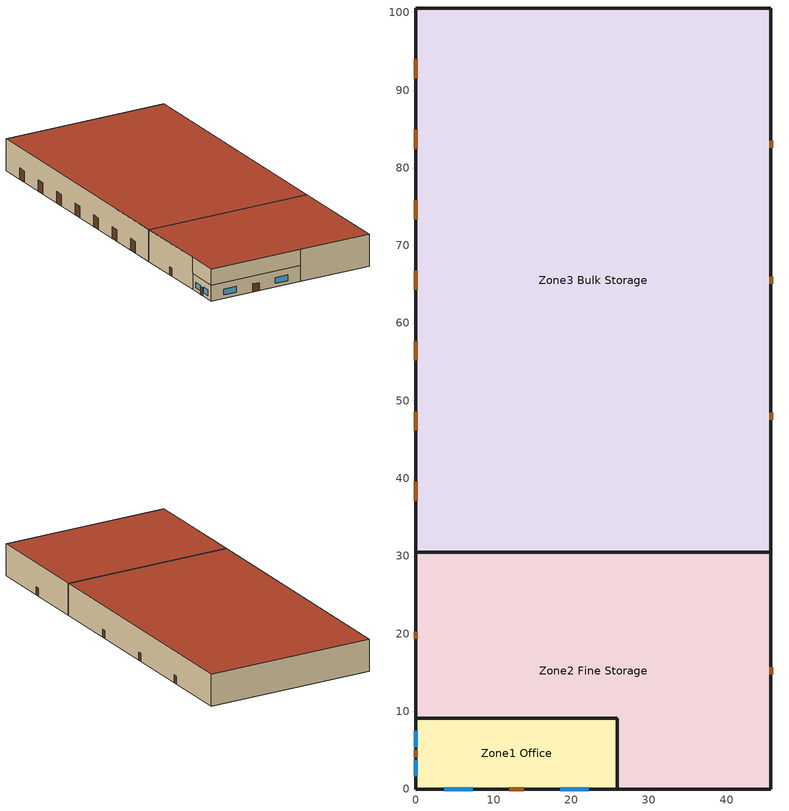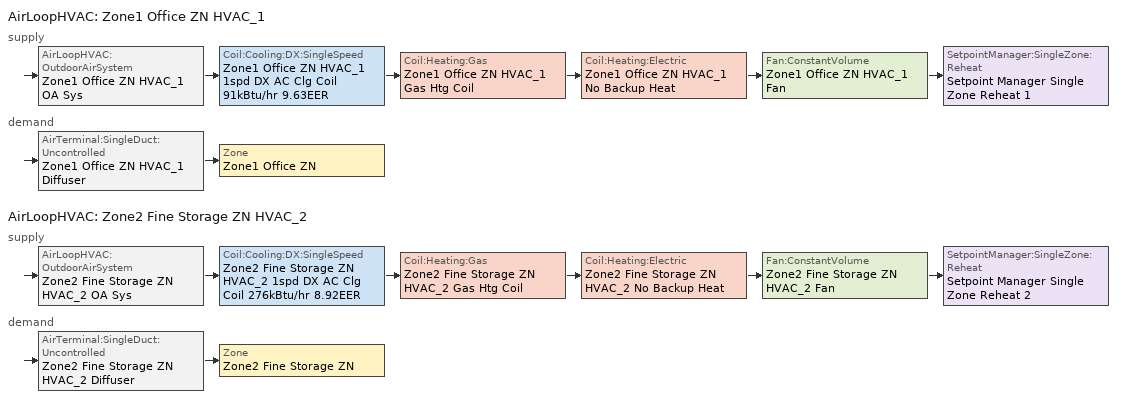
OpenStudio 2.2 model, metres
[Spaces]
Zone2 Fine Storage
 floor to Zone1 Office: 25.91,9.14 25.91,0 0,0 0,9.14 z4.27
 floor ground: 45.72,30.48 45.72,0 25.91,0 25.91,9.14 0,9.14 0,30.48 z0
 wall outside: 25.91,0 45.72,0 45.72,30.48 0,30.48 0,9.14 z0:8.53; 0,9.14 0,0 25.91,0 z4.27:8.53
 door: 0,20.27 0,19.35 / 45.72,14.78 45.72,15.7 z0:2.13
 roof outside: 45.72,0 45.72,30.48 0,30.48 0,0 z8.53
Zone3 Bulk Storage
 floor ground: 45.72,100.58 45.72,30.48 0,30.48 0,100.58 z0
 wall outside: 45.72,30.48 45.72,100.58 0,100.58 0,30.48 z0:8.53
 door: 0,84.88 0,82.44 / 0,93.95 0,91.51 / 0,66.75 0,64.31 / 0,48.61 0,46.17 / 0,57.68 0,55.24 / 0,39.55 0,37.11 / 0,75.82 0,73.38 z0:3.05; 45.72,65.07 45.72,65.99 / 45.72,47.55 45.72,48.46 / 45.72,82.6 45.72,83.51 z0:2.13
 roof outside: 45.72,30.48 45.72,100.58 0,100.58 0,30.48 z8.53
Zone1 Office
 floor ground: 25.91,9.14 25.91,0 0,0 0,9.14 z0
 wall outside: 0,9.14 0,0 25.91,0 25.91,9.14 0,9.14 z0:4.27
 window: 18.59,0 22.25,0 / 0,3.76 0,1.62 / 0,7.52 0,5.39 / 3.66,0 7.31,0 z0.91:2.44
 door: 0,5.03 0,4.11 / 12.04,0 13.87,0 z0:2.13
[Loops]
AirLoopHVAC 'Zone1 Office ZN HVAC_1'
 supply: AirLoopHVAC:OutdoorAirSystem 'Zone1 Office ZN HVAC_1 OA Sys' > Coil:Cooling:DX:SingleSpeed 'Zone1 Office ZN HVAC_1 1spd DX AC Clg Coil 91kBtu/hr 9.63EER' > Coil:Heating:Gas 'Zone1 Office ZN HVAC_1 Gas Htg Coil' > Coil:Heating:Electric 'Zone1 Office ZN HVAC_1 No Backup Heat' > Fan:ConstantVolume 'Zone1 Office ZN HVAC_1 Fan' > SetpointManager:SingleZone:Reheat 'Setpoint Manager Single Zone Reheat 1'
 demand: AirTerminal:SingleDuct:Uncontrolled 'Zone1 Office ZN HVAC_1 Diffuser' > Zone 'Zone1 Office ZN'
AirLoopHVAC 'Zone2 Fine Storage ZN HVAC_2'
 supply: AirLoopHVAC:OutdoorAirSystem 'Zone2 Fine Storage ZN HVAC_2 OA Sys' > Coil:Cooling:DX:SingleSpeed 'Zone2 Fine Storage ZN HVAC_2 1spd DX AC Clg Coil 276kBtu/hr 8.92EER' > Coil:Heating:Gas 'Zone2 Fine Storage ZN HVAC_2 Gas Htg Coil' > Coil:Heating:Electric 'Zone2 Fine Storage ZN HVAC_2 No Backup Heat' > Fan:ConstantVolume 'Zone2 Fine Storage ZN HVAC_2 Fan' > SetpointManager:SingleZone:Reheat 'Setpoint Manager Single Zone Reheat 2'
 demand: AirTerminal:SingleDuct:Uncontrolled 'Zone2 Fine Storage ZN HVAC_2 Diffuser' > Zone 'Zone2 Fine Storage ZN'
[Site]
Miami Intl Ap_FL_USA: Latitude {deg}=25.82; Longitude {deg}=-80.3; Time Zone {hr}=-5; Elevation {m}=11; Terrain=City
[Building]
-Warehouse-ASHRAE 169-2006-1A created: 2017-11-09 21:39:29 +0000: North Axis {deg}=0; Default Construction Set=DOE Ref Pre-1980 - Warehouse - ASHRAE 169-2006-1A; Standards Number of Stories=1; Standards Number of Above Ground Stories=0; Standards Building Type=Warehouse
[ClimateZones]
Climate Zone Institution Name 1=ASHRAE; Climate Zone Document Name 1=ANSI/ASHRAE Standard 169; Climate Zone Document Year 1=2006; Climate Zone Value 1=1A; Climate Zone Institution Name 2=CEC; Climate Zone Document Name 2=California Climate Zone Descriptions; Climate Zone Document Year 2=1995
[Site:WaterMainsTemperature]
Calculation Method=Correlation; Annual Average Outdoor Air Temperature {C}=24.4917; Maximum Difference In Monthly Average Outdoor Air Temperatures {deltaC}=8.7
[SizingPeriod:DesignDay] Barometric Pressure {Pa}=101193; Sky Clearness=0; Rain Indicator=0; Snow Indicator=0; Day of Month=21; Daylight Saving Time Indicator=0; Humidity Indicating Type=Wetbulb; Dry-Bulb Temperature Range Modifier Type=DefaultMultipliers
Name | Maximum Dry-Bulb Temperature {C} | Daily Dry-Bulb Temperature Range {deltaC} | Humidity Indicating Conditions at Maximum Dry-Bulb | Wind Speed {m/s} | Wind Direction {deg} | Month | Day Type | Solar Model Indicator | ASHRAE Taub | ASHRAE Taud
Miami Intl Ap Ann Htg 99.6% Condns DB | 8.7 | 0 | 8.7 | 3.8 | 340 | 1 | WinterDesignDay | ASHRAEClearSky
Miami Intl Ap Ann Clg .4% Condns DB=>MWB | 33.2 | 6.7 | 25.3 | 4.5 | 140 | 7 | SummerDesignDay | ASHRAETau | 0.528 | 1.905
[Site:GroundTemperature:BuildingSurface]
10.7, 10.54, 11.61, 13.26, 16.58, 19.47, 22.27, 24.29, 21.8, 17.54, 14.44, 11.6
[Material:NoMass] Thermal Absorptance=0.9; Solar Absorptance=0.7
Name | Roughness | Thermal Resistance {m2-K/W} | Visible Absorptance
CP02 CARPET PAD | VeryRough | 0.21648 | 0.8
Typical Insulation R-3.05; Typical Insulation R-3.05 1; Typical Insulation R-3.05 2; Typical Insulation R-3.05 3 | Smooth | 0.536594 | 0.7
Typical Carpet Pad | Smooth | 0.21648 | 0.8
Typical Insulation R-8.88; Typical Insulation R-8.88 1; Typical Insulation R-8.88 2; Typical Insulation R-8.88 3 | Smooth | 1.56434 | 0.7
[Material]
Name | Roughness | Thickness {m} | Conductivity {W/m-K} | Density {kg/m3} | Specific Heat {J/kg-K} | Thermal Absorptance | Solar Absorptance | Visible Absorptance
100mm Normalweight concrete floor | MediumSmooth | 0.1016 | 2.31 | 2322 | 832
G01 13mm gypsum board | Smooth | 0.0127 | 0.16 | 800 | 1090 | 0.9 | 0.7 | 0.5
4 in. Normalweight Concrete Floor | MediumRough | 0.1016 | 2.31 | 2322 | 832 | 0.9 | 0.7 | 0.7
Metal Siding | Smooth | 0.0015 | 44.96 | 7688.86 | 410 | 0.9 | 0.7 | 0.7
1/2IN Gypsum | Smooth | 0.0127 | 0.16 | 784.9 | 830 | 0.9 | 0.4 | 0.4
Roof Membrane | VeryRough | 0.0095 | 0.16 | 1121.29 | 1460 | 0.9 | 0.7 | 0.7
Metal Roof Surface; F08 Metal surface | Smooth | 0.0008 | 45.28 | 7824 | 500 | 0.9 | 0.7 | 0.7
6 in. Normalweight Concrete Floor | MediumRough | 0.1524 | 2.31 | 2322 | 832 | 0.9 | 0.7 | 0.7
8 in. Concrete Block Basement Wall | MediumRough | 0.2032 | 1.326 | 1842 | 912 | 0.9 | 0.7 | 0.7
G05 25mm wood | MediumSmooth | 0.0254 | 0.15 | 608 | 1630 | 0.9 | 0.5 | 0.5
Std Wood 6inch | MediumSmooth | 0.15 | 0.12 | 540 | 1210 | 0.9 | 0.7 | 0.7
[Construction]
Typical Insulated Exterior Mass Floor: 4 in. Normalweight Concrete Floor, Typical Carpet Pad
Typical Insulated Metal Building Wall R-4.35: Metal Siding, Typical Insulation R-3.05, 1/2IN Gypsum
Typical IEAD Roof R-10.0: Roof Membrane, Typical Insulation R-8.88, Metal Roof Surface
Typical Interior Floor: 100mm Normalweight concrete floor, CP02 CARPET PAD
Typical Interior Wall: G01 13mm gypsum board, G01 13mm gypsum board
Typical Interior Ceiling: CP02 CARPET PAD, 100mm Normalweight concrete floor
ext-slab: 6 in. Normalweight Concrete Floor
Typical Insulated Basement Mass Wall: 8 in. Concrete Block Basement Wall
U 1.22 SHGC 0.54 Simple Glazing Window: U 1.22 SHGC 0.54 Simple Glazing
Typical Insulated Metal Door: F08 Metal surface, Typical Insulation R-3.05 1
Typical Overhead Door: Typical Insulation R-3.05 1
Typical Interior Window: Clear 3mm
Typical Interior Door; Typical Interior Partition: G05 25mm wood
Typical Insulated Metal Building Wall R-4.35 1: Metal Siding, Typical Insulation R-3.05 1, 1/2IN Gypsum
Typical IEAD Roof R-10.0 1: Roof Membrane, Typical Insulation R-8.88 1, Metal Roof Surface
Typical Insulated Metal Building Wall R-4.35 2: Metal Siding, Typical Insulation R-3.05 2, 1/2IN Gypsum
Typical IEAD Roof R-10.0 2: Roof Membrane, Typical Insulation R-8.88 2, Metal Roof Surface
Typical Insulated Metal Building Wall R-4.35 3: Metal Siding, Typical Insulation R-3.05 3, 1/2IN Gypsum
Typical IEAD Roof R-10.0 3: Roof Membrane, Typical Insulation R-8.88 3, Metal Roof Surface
InteriorFurnishings: Std Wood 6inch
[DefaultConstructionSet] Interior Partition Construction=Typical Interior Partition
Name | Default Exterior Surface Constructions | Default Interior Surface Constructions | Default Ground Contact Surface Constructions | Default Exterior SubSurface Constructions | Default Interior SubSurface Constructions
DOE Ref Pre-1980 - Warehouse - ASHRAE 169-2006-1A | Default Surface Constructions 1 | Default Surface Constructions 2 | Default Surface Constructions 3 | Default Sub Surface Constructions 1 | Default Sub Surface Constructions 2
DOE Ref Pre-1980 - Warehouse - Bulk - ASHRAE 169-2006-1A | Default Surface Constructions 4 | Default Surface Constructions 5 | Default Surface Constructions 6 | Default Sub Surface Constructions 3 | Default Sub Surface Constructions 4
DOE Ref Pre-1980 - Warehouse - Fine - ASHRAE 169-2006-1A | Default Surface Constructions 7 | Default Surface Constructions 8 | Default Surface Constructions 9 | Default Sub Surface Constructions 5 | Default Sub Surface Constructions 6
DOE Ref Pre-1980 - Warehouse - Office - ASHRAE 169-2006-1A | Default Surface Constructions 10 | Default Surface Constructions 11 | Default Surface Constructions 12 | Default Sub Surface Constructions 7 | Default Sub Surface Constructions 8
[DefaultSurfaceConstructions]
Name | Floor Construction | Wall Construction | Roof Ceiling Construction
Default Surface Constructions 1 | Typical Insulated Exterior Mass Floor | Typical Insulated Metal Building Wall R-4.35 | Typical IEAD Roof R-10.0
Default Surface Constructions 2; Default Surface Constructions 5; Default Surface Constructions 8; Default Surface Constructions 11 | Typical Interior Floor | Typical Interior Wall | Typical Interior Ceiling
Default Surface Constructions 3; Default Surface Constructions 6; Default Surface Constructions 9; Default Surface Constructions 12 | ext-slab | Typical Insulated Basement Mass Wall
Default Surface Constructions 4 | Typical Insulated Exterior Mass Floor | Typical Insulated Metal Building Wall R-4.35 1 | Typical IEAD Roof R-10.0 1
Default Surface Constructions 7 | Typical Insulated Exterior Mass Floor | Typical Insulated Metal Building Wall R-4.35 2 | Typical IEAD Roof R-10.0 2
Default Surface Constructions 10 | Typical Insulated Exterior Mass Floor | Typical Insulated Metal Building Wall R-4.35 3 | Typical IEAD Roof R-10.0 3
[DefaultSubSurfaceConstructions]
Name | Fixed Window Construction | Operable Window Construction | Door Construction | Overhead Door Construction | Tubular Daylight Dome Construction | Tubular Daylight Diffuser Construction
Default Sub Surface Constructions 1; Default Sub Surface Constructions 3; Default Sub Surface Constructions 5; Default Sub Surface Constructions 7 | U 1.22 SHGC 0.54 Simple Glazing Window | U 1.22 SHGC 0.54 Simple Glazing Window | Typical Insulated Metal Door | Typical Overhead Door | Typical Interior Window | Typical Interior Window
Default Sub Surface Constructions 2; Default Sub Surface Constructions 4; Default Sub Surface Constructions 6; Default Sub Surface Constructions 8 | Typical Interior Window | Typical Interior Window | Typical Interior Door
[WindowMaterial:SimpleGlazingSystem]
U 1.22 SHGC 0.54 Simple Glazing: U-Factor {W/m2-K}=6.92748; Solar Heat Gain Coefficient=0.54; Visible Transmittance=0.38
[WindowMaterial:Glazing]
Clear 3mm: Optical Data Type=SpectralAverage; Thickness {m}=0.003; Solar Transmittance at Normal Incidence=0.837; Front Side Solar Reflectance at Normal Incidence=0.075; Back Side Solar Reflectance at Normal Incidence=0.075; Visible Transmittance at Normal Incidence=0.898; Front Side Visible Reflectance at Normal Incidence=0.081; Back Side Visible Reflectance at Normal Incidence=0.081; Infrared Transmittance at Normal Incidence=0; Front Side Infrared Hemispherical Emissivity=0.84; Back Side Infrared Hemispherical Emissivity=0.84; Conductivity {W/m-K}=0.9; Dirt Correction Factor for Solar and Visible Transmittance=1; Solar Diffusing=No
[Space] Building Story=Building Story 1; Part of Total Floor Area=Yes
Name | Space Type | Thermal Zone
Zone2 Fine Storage | Warehouse Fine | Zone2 Fine Storage ZN
Zone1 Office | Warehouse Office | Zone1 Office ZN
Zone3 Bulk Storage | Warehouse Bulk | Zone3 Bulk Storage ZN
[BuildingStory]
Building Story 1: Nominal Z Coordinate {m}=0
[SpaceType] Standards Building Type=Warehouse
Name | Default Construction Set | Default Schedule Set | Design Specification Outdoor Air Object | Standards Space Type
Warehouse Bulk | DOE Ref Pre-1980 - Warehouse - Bulk - ASHRAE 169-2006-1A | Warehouse Bulk Schedule Set | Warehouse Bulk Ventilation | Bulk
Warehouse Fine | DOE Ref Pre-1980 - Warehouse - Fine - ASHRAE 169-2006-1A | Warehouse Fine Schedule Set | Warehouse Fine Ventilation | Fine
Warehouse Office | DOE Ref Pre-1980 - Warehouse - Office - ASHRAE 169-2006-1A | Warehouse Office Schedule Set | Warehouse Office Ventilation | Office
[Lights:Definition] Design Level Calculation Method=Watts/Area; Fraction Radiant=0.5; Fraction Visible=0.2
Name | Watts per Space Floor Area {W/m2}
Warehouse Bulk Lights Definition | 3.34
Warehouse Fine Lights Definition | 11.64
Warehouse Office Lights Definition | 21.69
[Lights]
Name | Lights Definition | Space or SpaceType
Warehouse Bulk Lights | Warehouse Bulk Lights Definition | Warehouse Bulk
Warehouse Fine Lights | Warehouse Fine Lights Definition | Warehouse Fine
Warehouse Office Lights | Warehouse Office Lights Definition | Warehouse Office
[ElectricEquipment:Definition] Design Level Calculation Method=Watts/Area; Fraction Radiant=0.5
Name | Watts per Space Floor Area {W/m2}
Warehouse Bulk Elec Equip Definition | 2.56
Warehouse Office Elec Equip Definition | 8.07
[ElectricEquipment]
Name | Electric Equipment Definition | Space or SpaceType
Warehouse Bulk Elec Equip | Warehouse Bulk Elec Equip Definition | Warehouse Bulk
Warehouse Office Elec Equip | Warehouse Office Elec Equip Definition | Warehouse Office
[DesignSpecification:OutdoorAir] Outdoor Air Method=Sum
Name | Outdoor Air Flow per Floor Area {m3/s-m2} | Outdoor Air Flow per Person {m3/s-person} | Outdoor Air Flow Rate {m3/s} | Outdoor Air Flow Air Changes per Hour {1/hr}
Warehouse Bulk Ventilation | 0.000254
Warehouse Fine Ventilation | 0.000254 | 0 | 0 | 0
Warehouse Office Ventilation | 0.000199136 | 0 | 0 | 0
[SpaceInfiltration:DesignFlowRate] Design Flow Rate Calculation Method=Flow/ExteriorArea; Flow per Exterior Surface Area {m3/s-m2}=0.00113386; Constant Term Coefficient=1; Temperature Term Coefficient=0; Velocity Term Coefficient=0; Velocity Squared Term Coefficient=0
Name | Space or SpaceType
Warehouse Bulk Infiltration | Warehouse Bulk
Warehouse Fine Infiltration | Warehouse Fine
Warehouse Office Infiltration | Warehouse Office
[DefaultScheduleSet] Number of People Schedule=Warehouse Bldg Occ; People Activity Level Schedule=Warehouse Activity; Lighting Schedule=Warehouse Bldg Light; Electric Equipment Schedule=Warehouse Bldg Equip; Infiltration Schedule=Always On
Warehouse Bulk Schedule Set; Warehouse Fine Schedule Set; Warehouse Office Schedule Set
[ThermostatSetpoint:DualSetpoint]
Name | Heating Setpoint Temperature Schedule | Cooling Setpoint Temperature Schedule
Warehouse Office Thermostat 1 | Warehouse HtgSetp | Warehouse Cooling Setpoint
Warehouse Fine Thermostat 1 | Warehouse HtgSetp FineStorage | Warehouse ClgSetp FineStorage
Warehouse Bulk Thermostat 1 | Warehouse HtgSetp BulkStorage | Warehouse ClgSetp BulkStorage
[People:Definition]
Warehouse Office People Definition: Number of People Calculation Method=People/Area; People per Space Floor Area {person/m2}=0.0210973; Fraction Radiant=0.3
[People]
Warehouse Office People: People Definition=Warehouse Office People Definition; Space or SpaceType=Warehouse Office; Work Efficiency Schedule=Work Efficiency Schedule; Clothing Insulation Schedule=Clothing Schedule; Air Velocity Schedule=Air Velocity Schedule
[InternalMass:Definition]
Internal Mass Definition 1: Construction=InteriorFurnishings; Design Level Calculation Method=SurfaceArea/Area; Surface Area per Space Floor Area=2
[InternalMass] Internal Mass Definition=Internal Mass Definition 1
Name | Space or SpaceType
Zone1 Office Mass | Zone1 Office
Zone2 Fine Storage Mass | Zone2 Fine Storage
Zone3 Bulk Storage Mass; Zone3 Bulk Storage Mass 1 | Zone3 Bulk Storage
[ThermalZone] Use Ideal Air Loads=No
Name | Thermostat
Zone1 Office ZN | Warehouse Office Thermostat 1
Zone2 Fine Storage ZN | Warehouse Fine Thermostat 1
Zone3 Bulk Storage ZN | Warehouse Bulk Thermostat 1
[Sizing:Zone] Zone Cooling Design Supply Air Temperature Input Method=SupplyAirTemperature; Zone Cooling Design Supply Air Temperature Difference {deltaC}=11.11; Zone Heating Design Supply Air Temperature Input Method=SupplyAirTemperature; Zone Heating Design Supply Air Temperature Difference {deltaC}=11.11; Zone Heating Design Supply Air Humidity Ratio {kg-H2O/kg-air}=0.008; Cooling Design Air Flow Method=DesignDay; Heating Design Air Flow Method=DesignDay; Account for Dedicated Outdoor Air System=No; Dedicated Outdoor Air System Control Strategy=NeutralSupplyAir; Dedicated Outdoor Air Low Setpoint Temperature for Design {C}=autosize; Dedicated Outdoor Air High Setpoint Temperature for Design {C}=autosize
Name | Zone Cooling Design Supply Air Temperature {C} | Zone Heating Design Supply Air Temperature {C} | Zone Cooling Design Supply Air Humidity Ratio {kg-H2O/kg-air}
Zone1 Office ZN; Zone2 Fine Storage ZN | 12.8 | 40 | 0.0085
Zone3 Bulk Storage ZN | 14 | 50 | 0.008
[Zone equipment]
Zone1 Office ZN: Zone1 Office ZN HVAC_1 Diffuser
Zone2 Fine Storage ZN: Zone2 Fine Storage ZN HVAC_2 Diffuser
Zone3 Bulk Storage ZN: Zone3 Bulk Storage ZN UnitHeater, Zone3 Bulk Storage ZN Ventilation
[AirLoopHVAC] Availability Schedule=Warehouse FanSched; Design Supply Air Flow Rate {m3/s}=AutoSize
Name | Availability Manager
Zone1 Office ZN HVAC_1 | Availability Manager Night Cycle 1
Zone2 Fine Storage ZN HVAC_2 | Availability Manager Night Cycle 2
[Sizing:System] Type of Load to Size On=Sensible; Design Outdoor Air Flow Rate {m3/s}=Autosize; Minimum System Air Flow Ratio=1; Preheat Design Temperature {C}=7; Preheat Design Humidity Ratio {kg-H2O/kg-Air}=0.008; Precool Design Temperature {C}=12.8; Precool Design Humidity Ratio {kg-H2O/kg-Air}=0.008; Central Cooling Design Supply Air Temperature {C}=12.8; Central Heating Design Supply Air Temperature {C}=40; Sizing Option=Coincident; 100% Outdoor Air in Cooling=No; 100% Outdoor Air in Heating=No; Central Cooling Design Supply Air Humidity Ratio {kg-H2O/kg-Air}=0.0085; Central Heating Design Supply Air Humidity Ratio {kg-H2O/kg-Air}=0.008; Cooling Design Air Flow Method=DesignDay; Cooling Design Air Flow Rate {m3/s}=0; Heating Design Air Flow Method=DesignDay; Heating Design Air Flow Rate {m3/s}=0; System Outdoor Air Method=ZoneSum; Zone Maximum Outdoor Air Fraction=1; Cooling Supply Air Flow Rate Per Floor Area {m3/s-m2}=0.00996765; Cooling Fraction of Autosized Cooling Supply Air Flow Rate=1; Cooling Supply Air Flow Rate Per Unit Cooling Capacity {m3/s-W}=3.94755e-05; Heating Supply Air Flow Rate Per Floor Area {m3/s-m2}=0.00996765; Heating Fraction of Autosized Heating Supply Air Flow Rate=1; Heating Fraction of Autosized Cooling Supply Air Flow Rate=1; Heating Supply Air Flow Rate Per Unit Heating Capacity {m3/s-W}=3.15882e-05; Cooling Design Capacity Method=CoolingDesignCapacity; Cooling Design Capacity {W}=autosize; Cooling Design Capacity Per Floor Area {W/m2}=234.7; Fraction of Autosized Cooling Design Capacity=1; Heating Design Capacity Method=HeatingDesignCapacity; Heating Design Capacity {W}=autosize; Heating Design Capacity Per Floor Area {W/m2}=157; Fraction of Autosized Heating Design Capacity=1; Central Cooling Capacity Control Method=OnOff
Zone1 Office ZN HVAC_1; Zone2 Fine Storage ZN HVAC_2
[SetpointManager:SingleZone:Reheat] Minimum Supply Air Temperature {C}=10; Maximum Supply Air Temperature {C}=50
Name | Control Zone
Setpoint Manager Single Zone Reheat 1 | Zone1 Office ZN
Setpoint Manager Single Zone Reheat 2 | Zone2 Fine Storage ZN
[Fan:ConstantVolume] Maximum Flow Rate {m3/s}=AutoSize
Name | Availability Schedule | Fan Efficiency | Pressure Rise {Pa} | Motor Efficiency
Zone1 Office ZN HVAC_1 Fan | Warehouse FanSched | 0.546 | 622.722 | 0.84
Zone2 Fine Storage ZN HVAC_2 Fan | Warehouse FanSched | 0.56875 | 622.722 | 0.875
Zone3 Bulk Storage ZN UnitHeater Fan | Always On | 0.1595 | 49.8178 | 0.29
[Coil:Heating:Gas] Nominal Capacity {W}=AutoSize; Parasitic Electric Load {W}=0; Parasitic Gas Load {W}=0
Name | Availability Schedule | Gas Burner Efficiency
Zone1 Office ZN HVAC_1 Gas Htg Coil; Zone2 Fine Storage ZN HVAC_2 Gas Htg Coil | Always On Discrete | 0.78
Zone3 Bulk Storage ZN UnitHeater Gas Htg Coil | Always On | 0.8
[Coil:Heating:Electric] Availability Schedule=Always Off Discrete; Nominal Capacity {W}=0
Zone1 Office ZN HVAC_1 No Backup Heat; Zone2 Fine Storage ZN HVAC_2 No Backup Heat
[Coil:Cooling:DX:SingleSpeed] Availability Schedule=Always On Discrete; Rated Total Cooling Capacity {W}=autosize; Rated Sensible Heat Ratio=autosize; Rated Air Flow Rate {m3/s}=autosize; Rated Evaporator Fan Power Per Volume Flow Rate {W/(m3/s)}=773.3; Condenser Type=AirCooled; Evaporative Condenser Effectiveness=0; Evaporative Condenser Air Flow Rate {m3/s}=Autosize; Evaporative Condenser Pump Rated Power Consumption {W}=Autosize; Crankcase Heater Capacity {W}=0; Maximum Outdoor Dry-Bulb Temperature for Crankcase Heater Operation {C}=0; Basin Heater Capacity {W/K}=0; Basin Heater Setpoint Temperature {C}=10
Name | Rated COP {W/W} | Total Cooling Capacity Function of Temperature Curve | Total Cooling Capacity Function of Flow Fraction Curve | Energy Input Ratio Function of Temperature Curve | Energy Input Ratio Function of Flow Fraction Curve | Part Load Fraction Correlation Curve
Zone1 Office ZN HVAC_1 1spd DX AC Clg Coil 91kBtu/hr 9.63EER | 3.32364 | DOE Ref DX Clg Coil Cool-Cap-fT | DOE Ref DX Clg Coil Cool-CAP-fFlow | DOE Ref DX Clg Coil Cool-EIR-fT | DOE Ref DX Clg Coil Cool-EIR-fFlow | DOE Ref DX Clg Coil Cool-PLF-fPLR
Zone2 Fine Storage ZN HVAC_2 1spd DX AC Clg Coil 276kBtu/hr 8.92EER | 3.20779 | DOE Ref DX Clg Coil Cool-Cap-fT 1 | DOE Ref DX Clg Coil Cool-CAP-fFlow 1 | DOE Ref DX Clg Coil Cool-EIR-fT 1 | DOE Ref DX Clg Coil Cool-EIR-fFlow 1 | DOE Ref DX Clg Coil Cool-PLF-fPLR 1
[Controller:OutdoorAir] Minimum Outdoor Air Flow Rate {m3/s}=0; Maximum Outdoor Air Flow Rate {m3/s}=Autosize; Economizer Control Type=NoEconomizer; Economizer Control Action Type=ModulateFlow; Economizer Maximum Limit Dry-Bulb Temperature {C}=28; Economizer Maximum Limit Enthalpy {J/kg}=64000; Economizer Minimum Limit Dry-Bulb Temperature {C}=-100; Lockout Type=LockoutWithCompressor; Minimum Limit Type=FixedMinimum; Minimum Outdoor Air Schedule=Always On Discrete; High Humidity Control=No; Heat Recovery Bypass Control Type=BypassWhenWithinEconomizerLimits
Name | Controller Mechanical Ventilation
Zone1 Office ZN HVAC_1 OA Sys Controller | Controller Mechanical Ventilation 1
Zone2 Fine Storage ZN HVAC_2 OA Sys Controller | Controller Mechanical Ventilation 2
[Controller:MechanicalVentilation] Availability Schedule=Always On Discrete; System Outdoor Air Method=ZoneSum
Controller Mechanical Ventilation 1; Controller Mechanical Ventilation 2
[AirLoopHVAC:OutdoorAirSystem]
Name | Controller
Zone1 Office ZN HVAC_1 OA Sys | Zone1 Office ZN HVAC_1 OA Sys Controller
Zone2 Fine Storage ZN HVAC_2 OA Sys | Zone2 Fine Storage ZN HVAC_2 OA Sys Controller
[AvailabilityManager:NightCycle] Control Type=CycleOnAny; Thermostat Tolerance {deltaC}=1; Cycling Run Time {s}=3600
Availability Manager Night Cycle 1; Availability Manager Night Cycle 2
[AirTerminal:SingleDuct:Uncontrolled] Availability Schedule=Always On Discrete; Maximum Air Flow Rate {m3/s}=AutoSize
Zone1 Office ZN HVAC_1 Diffuser; Zone2 Fine Storage ZN HVAC_2 Diffuser
[ZoneHVAC:UnitHeater]
Zone3 Bulk Storage ZN UnitHeater: Availability Schedule=Always On; Supply Air Fan=Zone3 Bulk Storage ZN UnitHeater Fan; Maximum Supply Air Flow Rate {m3/s}=autosize; Fan Control Type=OnOff; Heating Coil=Zone3 Bulk Storage ZN UnitHeater Gas Htg Coil; Minimum Hot Water Flow Rate {m3/s}=0; Heating Convergence Tolerance=0.001
[ZoneVentilation:DesignFlowRate]
Zone3 Bulk Storage ZN Ventilation: Schedule=Warehouse MinOA_Sched; Design Flow Rate Calculation Method=Flow/Area; Design Flow Rate {m3/s}=0; Flow Rate per Zone Floor Area {m3/s-m2}=0.00025; Flow Rate per Person {m3/s-person}=0; Air Changes per Hour {1/hr}=0; Ventilation Type=Intake; Fan Pressure Rise {Pa}=49.8; Fan Total Efficiency=0.53625; Constant Term Coefficient=1; Temperature Term Coefficient=0; Velocity Term Coefficient=0; Velocity Squared Term Coefficient=0; Minimum Indoor Temperature {C}=7.5; Maximum Indoor Temperature {C}=35; Delta Temperature {deltaC}=-27.5; Minimum Outdoor Temperature {C}=-30; Maximum Outdoor Temperature {C}=50; Maximum Wind Speed {m/s}=6
[Exterior:Lights:Definition]
NonDimming Exterior Lights Def: Design Level {W}=10958
[Exterior:Lights]
NonDimming Exterior Lights Def: Exterior Lights Definition=NonDimming Exterior Lights Def; Schedule=Warehouse Exterior_Lgt_ALWAYS_ON; Control Option=AstronomicalClock
[Schedule:Ruleset]
Name | Default Day Schedule | Summer Design Day Schedule | Winter Design Day Schedule
Warehouse Bldg Occ | Warehouse Bldg Occ Default | Warehouse Bldg Occ Summer Design Day | Warehouse Bldg Occ Winter Design Day
Warehouse Activity | Warehouse Activity Default | Warehouse Activity Summer Design Day | Warehouse Activity Winter Design Day
Warehouse Bldg Light | Warehouse Bldg Light Default | Warehouse Bldg Light Summer Design Day | Warehouse Bldg Light Winter Design Day
Warehouse Bldg Equip | Warehouse Bldg Equip Default | Warehouse Bldg Equip Summer Design Day | Warehouse Bldg Equip Winter Design Day
Always On | Always On Default
Warehouse HtgSetp BulkStorage | Warehouse HtgSetp BulkStorage Default | Warehouse HtgSetp BulkStorage Summer Design Day | Warehouse HtgSetp BulkStorage Winter Design Day
Warehouse ClgSetp BulkStorage | Warehouse ClgSetp BulkStorage Default | Warehouse ClgSetp BulkStorage Summer Design Day | Warehouse ClgSetp BulkStorage Winter Design Day
Warehouse HtgSetp FineStorage | Warehouse HtgSetp FineStorage Default | Warehouse HtgSetp FineStorage Summer Design Day | Warehouse HtgSetp FineStorage Winter Design Day
Warehouse ClgSetp FineStorage | Warehouse ClgSetp FineStorage Default | Warehouse ClgSetp FineStorage Summer Design Day | Warehouse ClgSetp FineStorage Winter Design Day
Clothing Schedule | Clothing Schedule Default Winter Clothes
Air Velocity Schedule | Air Velocity Schedule Default
Work Efficiency Schedule | Work Efficiency Schedule Default
Warehouse HtgSetp | Warehouse HtgSetp Default | Warehouse HtgSetp Summer Design Day | Warehouse HtgSetp Winter Design Day
Warehouse Cooling Setpoint | Warehouse Cooling Setpoint Default | Warehouse Cooling Setpoint Summer Design Day
Warehouse FanSched | Warehouse FanSched Default | Warehouse FanSched Summer Design Day | Warehouse FanSched Winter Design Day
Warehouse MinOA_Sched | Warehouse MinOA_Sched Default | Warehouse MinOA_Sched Summer Design Day | Warehouse MinOA_Sched Winter Design Day
Warehouse Exterior_Lgt_ALWAYS_ON | Warehouse Exterior_Lgt_ALWAYS_ON Default | Warehouse Exterior_Lgt_ALWAYS_ON Summer Design Day | Warehouse Exterior_Lgt_ALWAYS_ON Winter Design Day
[Schedule:Day]
Warehouse Bldg Occ Default: 7, 0, 0, 8, 0, 0.15, 9, 0, 0.7, 12, 0, 0.9, 13, 0, 0.5, 16, 0, 0.85, 17, 0, 0.2, 24, 0, 0
Warehouse Bldg Occ Sat Day: 8, 0, 0, 12, 0, 0.2, 16, 0, 0.1, 24, 0, 0
Warehouse Bldg Occ Summer Design Day; Warehouse Bldg Light Summer Design Day; Always On Default; Clothing Schedule Default Winter Clothes; Warehouse FanSched Winter Design Day; Warehouse FanSched Summer Design Day; Warehouse Exterior_Lgt_ALWAYS_ON Default; Warehouse Exterior_Lgt_ALWAYS_ON Winter Design Day; Warehouse Exterior_Lgt_ALWAYS_ON Summer Design Day: 24, 0, 1
Warehouse Bldg Occ Winter Design Day; Warehouse Bldg Occ WntrDsn|Sun Day; Warehouse Bldg Light Winter Design Day; Warehouse Bldg Equip Sat Day; Warehouse Bldg Equip Sun Day; Work Efficiency Schedule Default; Warehouse FanSched Default; Warehouse MinOA_Sched Default: 24, 0, 0
Warehouse Activity Default; Warehouse Activity Winter Design Day; Warehouse Activity Summer Design Day: 24, 0, 120
Warehouse Bldg Light Default: 7, 0, 0.1, 8, 0, 0.4, 9, 0, 0.7, 12, 0, 0.9, 13, 0, 0.8, 17, 0, 0.9, 18, 0, 0.3, 24, 0, 0.1
Warehouse Bldg Light Sat Day: 9, 0, 0.1, 12, 0, 0.24, 24, 0, 0.1
Warehouse Bldg Light Sun Day: 24, 0, 0.1
Warehouse Bldg Equip Default; Warehouse Bldg Equip Summer Design Day; Warehouse Bldg Equip Winter Design Day: 8, 0, 0.25, 12, 0, 1, 13, 0, 0.25, 17, 0, 1, 24, 0, 0.25
Warehouse HtgSetp BulkStorage Default; Warehouse HtgSetp BulkStorage Winter Design Day; Warehouse HtgSetp BulkStorage Summer Design Day: 24, 0, 7.2
Warehouse ClgSetp BulkStorage Default; Warehouse ClgSetp BulkStorage Winter Design Day; Warehouse ClgSetp BulkStorage Summer Design Day: 24, 0, 50
Warehouse HtgSetp FineStorage Default; Warehouse HtgSetp FineStorage Winter Design Day; Warehouse HtgSetp FineStorage Summer Design Day: 24, 0, 15.56
Warehouse ClgSetp FineStorage Default; Warehouse ClgSetp FineStorage Winter Design Day; Warehouse ClgSetp FineStorage Summer Design Day: 24, 0, 26.7
Clothing Schedule Summer Clothes: 24, 0, 0.5
Air Velocity Schedule Default: 24, 0, 0.2
Warehouse HtgSetp Default; Warehouse HtgSetp Sat Day: 6, 0, 15.6, 18, 0, 21.1, 24, 0, 15.6
Warehouse HtgSetp Sun Day: 24, 0, 15.6
Warehouse HtgSetp Winter Design Day; Warehouse HtgSetp Summer Design Day: 6, 0, 15.6, 7, 0, 17.8, 8, 0, 20, 18, 0, 21, 24, 0, 15.6
Warehouse Cooling Setpoint Default: 24, 0, 30
Warehouse Cooling Setpoint Sat Day: 8, 0, 30, 16, 0, 24, 24, 0, 30
Warehouse Cooling Setpoint Summer Design Day; Warehouse Cooling Setpoint Wkdy|SmrDsn Day: 6, 0, 30, 17, 0, 24, 24, 0, 30
Warehouse FanSched Sat|Wkdy Day: 7, 0, 0, 18, 0, 1, 24, 0, 0
Warehouse MinOA_Sched Winter Design Day; Warehouse MinOA_Sched Sat|WntrDsn Day: 7, 0, 0, 16, 0, 1, 24, 0, 0
Warehouse MinOA_Sched Summer Design Day; Warehouse MinOA_Sched Wkdy|SmrDsn Day: 6, 0, 0, 17, 0, 1, 24, 0, 0
[Schedule:Rule] Date Specification Type=DateRange; Start Day=1
Name | Schedule Ruleset | Rule Order | Day Schedule | Apply Saturday | Start Month | End Month | End Day | Apply Sunday | Apply Monday | Apply Tuesday | Apply Wednesday | Apply Thursday | Apply Friday
Schedule Rule 1 | Warehouse Bldg Occ | 1 | Warehouse Bldg Occ Sat Day | Yes | 1 | 12 | 31
Schedule Rule 2 | Warehouse Bldg Occ | 0 | Warehouse Bldg Occ WntrDsn|Sun Day |  | 1 | 12 | 31 | Yes
Schedule Rule 3 | Warehouse Bldg Light | 1 | Warehouse Bldg Light Sat Day | Yes | 1 | 12 | 31
Schedule Rule 4 | Warehouse Bldg Light | 0 | Warehouse Bldg Light Sun Day |  | 1 | 12 | 31 | Yes
Schedule Rule 5 | Warehouse Bldg Equip | 1 | Warehouse Bldg Equip Sat Day | Yes | 1 | 12 | 31
Schedule Rule 6 | Warehouse Bldg Equip | 0 | Warehouse Bldg Equip Sun Day |  | 1 | 12 | 31 | Yes
Schedule Rule 7 | Clothing Schedule | 0 | Clothing Schedule Summer Clothes |  | 5 | 9 | 30
Schedule Rule 8 | Warehouse HtgSetp | 1 | Warehouse HtgSetp Sat Day | Yes | 1 | 12 | 31
Schedule Rule 9 | Warehouse HtgSetp | 0 | Warehouse HtgSetp Sun Day |  | 1 | 12 | 31 | Yes
Schedule Rule 10 | Warehouse Cooling Setpoint | 1 | Warehouse Cooling Setpoint Sat Day | Yes | 1 | 12 | 31
Schedule Rule 11 | Warehouse Cooling Setpoint | 0 | Warehouse Cooling Setpoint Wkdy|SmrDsn Day |  | 1 | 12 | 31 |  | Yes | Yes | Yes | Yes | Yes
Schedule Rule 12 | Warehouse FanSched | 0 | Warehouse FanSched Sat|Wkdy Day | Yes | 1 | 12 | 31 |  | Yes | Yes | Yes | Yes | Yes
Schedule Rule 14 | Warehouse MinOA_Sched | 1 | Warehouse MinOA_Sched Sat|WntrDsn Day | Yes | 1 | 12 | 31
Schedule Rule 15 | Warehouse MinOA_Sched | 0 | Warehouse MinOA_Sched Wkdy|SmrDsn Day |  | 1 | 12 | 31 |  | Yes | Yes | Yes | Yes | Yes
[Schedule:Constant]
Name | Value
Always On Discrete | 1
Always Off Discrete | 0
[Curve:Biquadratic] Minimum Value of x=-100; Maximum Value of x=100; Minimum Value of y=-100; Maximum Value of y=100
Name | Coefficient1 Constant | Coefficient2 x | Coefficient3 x**2 | Coefficient4 y | Coefficient5 y**2 | Coefficient6 x*y
DOE Ref DX Clg Coil Cool-Cap-fT; DOE Ref DX Clg Coil Cool-Cap-fT 1 | 0.971212 | -0.0152755 | 0.00144345 | -0.00039321 | -6.8364e-06 | -0.000290596
DOE Ref DX Clg Coil Cool-EIR-fT; DOE Ref DX Clg Coil Cool-EIR-fT 1 | 0.286871 | 0.0239022 | -0.000810648 | 0.0134585 | 0.000338936 | -0.000487004
[Curve:Quadratic] Coefficient1 Constant=0.909496; Coefficient2 x=0.0986477; Coefficient3 x**2=-0.00819488; Minimum Value of x=0; Maximum Value of x=1
DOE Ref DX Clg Coil Cool-PLF-fPLR; DOE Ref DX Clg Coil Cool-PLF-fPLR 1
[Curve:Cubic] Coefficient1 Constant=1; Coefficient2 x=0; Coefficient3 x**2=0; Coefficient4 x**3=0; Minimum Value of x=-100; Maximum Value of x=100
DOE Ref DX Clg Coil Cool-CAP-fFlow; DOE Ref DX Clg Coil Cool-EIR-fFlow; DOE Ref DX Clg Coil Cool-CAP-fFlow 1; DOE Ref DX Clg Coil Cool-EIR-fFlow 1
